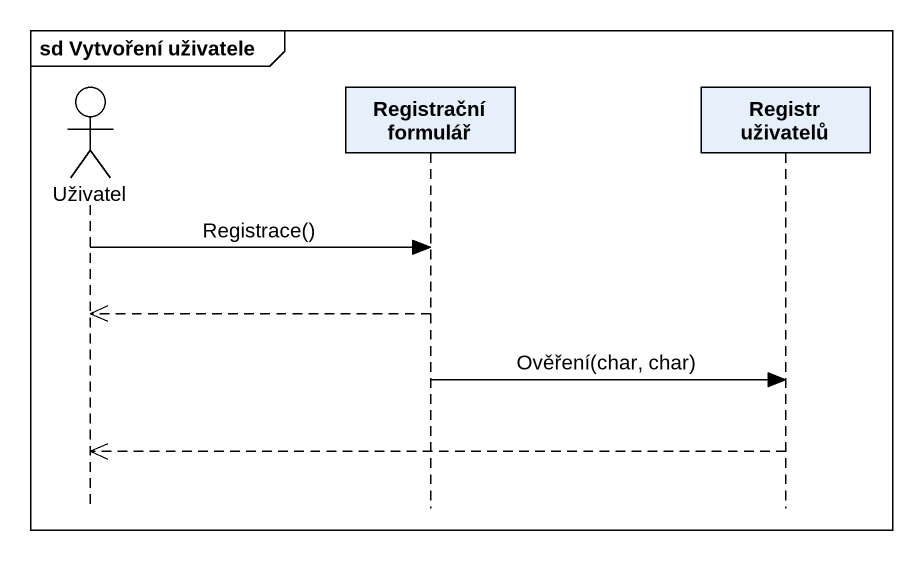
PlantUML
@startuml
mainframe sd Vytvoření uživatele
hide footbox
actor Uživatel
participant "Registrační formulář" as Registrační_formulář
participant "Registr uživatelů" as Registr_uživatelů

Uživatel -> Registrační_formulář : Registrace()
Registrační_formulář -->> Uživatel
Registrační_formulář -> Registr_uživatelů : Ověření(char, char)
Registr_uživatelů -->> Uživatel
@enduml
